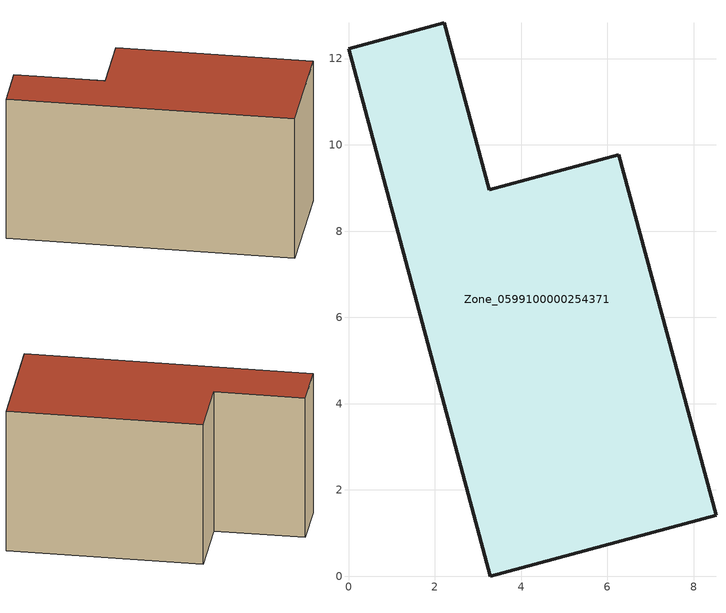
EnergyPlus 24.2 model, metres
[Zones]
Zone_0599100000254371
 floor ground (C_G): 3.29,0 0,12.23 2.22,12.83 3.26,8.96 6.27,9.77 8.52,1.41 z0
 wall outside (C_F): 3.29,0 8.52,1.41 6.27,9.77 3.26,8.96 2.22,12.83 0,12.23 3.29,0 z0:6.84
 roof outside (C_R): 0,12.23 3.29,0 8.52,1.41 6.27,9.77 3.26,8.96 2.22,12.83 z6.84
[BUILDING]
Pand.0599100000254371: North Axis=0; Terrain=City; Loads Convergence Tolerance Value=0.04; Temperature Convergence Tolerance Value=0.4; Solar Distribution=FullExterior; Maximum Number of Warmup Days=25; Minimum Number of Warmup Days=1
[Site:Location]
Rotterdam.The.Hague.AP_ZH_NLD Design_Conditions: Latitude=51.96; Longitude=4.45; Time Zone=1; Elevation=-4.5
[SITE:GROUNDTEMPERATURE:BUILDINGSURFACE]
18, 18, 18, 18, 18, 18, 18, 18, 18, 18, 18, 18
[MATERIAL] Thermal Absorptance=0.9; Solar Absorptance=0.7; Visible Absorptance=0.7
Name | Roughness | Thickness | Conductivity | Density | Specific Heat
G.TI.1975-1991 | MediumSmooth | 0.15 | 0.288461 | 540 | 1210
F.TI.1975-1991 | Rough | 0.3 | 0.230769 | 1920 | 840
R.TI.1975-1991 | MediumRough | 0.2 | 0.153846 | 1500 | 1000
[CONSTRUCTION]
C_G: G.TI.1975-1991
C_F: F.TI.1975-1991
C_R: R.TI.1975-1991
[ZONE]
Zone_0599100000254371: Type=1; Multiplier=1; Ceiling Height=Autocalculate; Volume=Autocalculate; Floor Area=autocalculate; Part of Total Floor Area=Yes
[ZONEINFILTRATION:DESIGNFLOWRATE]
Infil_Zone_0599100000254371: Zone or ZoneList or Space or SpaceList=Zone_0599100000254371; Schedule=AlwaysOn; Design Flow Rate Calculation Method=Flow/Area; Flow Rate per Floor Area=0.003; Constant Term Coefficient=1; Temperature Term Coefficient=0; Velocity Term Coefficient=0; Velocity Squared Term Coefficient=0
[HVACTEMPLATE:ZONE:IDEALLOADSAIRSYSTEM]
Zone_0599100000254371: Maximum Heating Supply Air Temperature=50; Minimum Cooling Supply Air Temperature=13; Maximum Heating Supply Air Humidity Ratio=0.0156; Minimum Cooling Supply Air Humidity Ratio=0.0077; Heating Limit=NoLimit; Cooling Limit=NoLimit; Dehumidification Control Type=ConstantSensibleHeatRatio; Cooling Sensible Heat Ratio=0.7; Dehumidification Setpoint=60; Humidification Control Type=None; Humidification Setpoint=30; Outdoor Air Method=None; Outdoor Air Flow Rate per Person=0.00944; Outdoor Air Flow Rate per Zone Floor Area=0; Outdoor Air Flow Rate per Zone=0; Demand Controlled Ventilation Type=None; Outdoor Air Economizer Type=NoEconomizer; Heat Recovery Type=None; Sensible Heat Recovery Effectiveness=0.7; Latent Heat Recovery Effectiveness=0.65
[ZONECONTROL:THERMOSTAT]
ThermostatControl_Zone_0599100000254371: Zone or ZoneList=Zone_0599100000254371; Control Type Schedule=DualSetpointControlType; Control 1=Thermostat_Zone_0599100000254371; Temperature Difference Between Cutout And Setpoint=0
[THERMOSTATSETPOINT:DUALSETPOINT]
Thermostat_Zone_0599100000254371: Heating Setpoint Temperature Schedule=HeatingSetpoint_Zone_0599100000254371; Cooling Setpoint Temperature Schedule=CoolingSetpoint_Zone_0599100000254371
[SCHEDULE:COMPACT]
HeatingSetpoint_Zone_0599100000254371: Through: 12/31, For: AllDays, Until: 24:00, 21
CoolingSetpoint_Zone_0599100000254371: Through: 12/31, For: AllDays, Until: 24:00, 24
DualSetpointControlType: Through: 12/31, For: AllDays, Until: 24:00, 4
AlwaysOn: Through: 12/31, For: AllDays, Until: 24:00, 1
